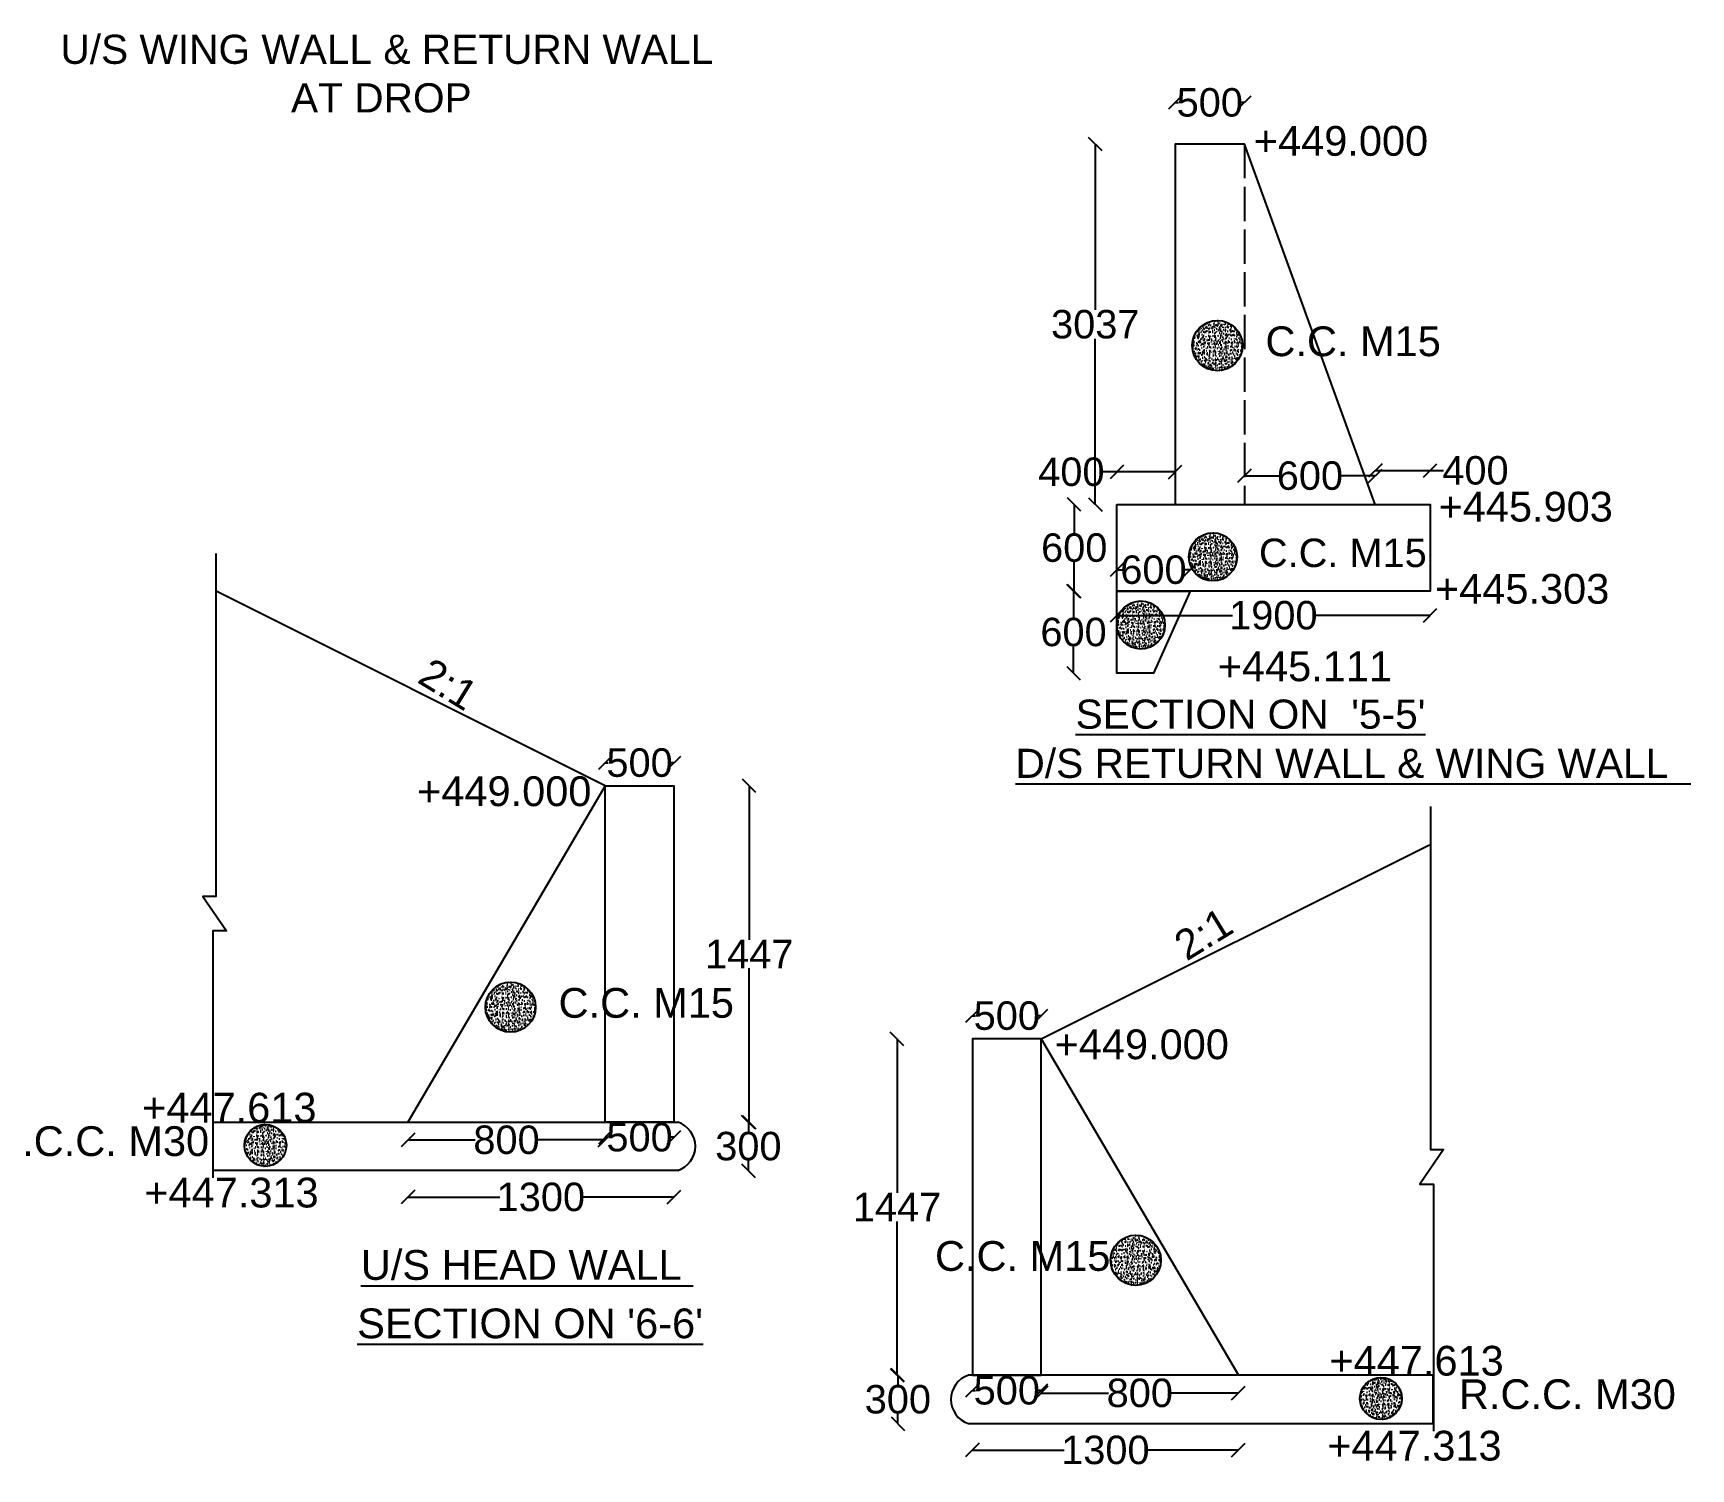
# Model space of a CAD drawing. Header units: millimetres. Extents: x 5124 to 3672811, y 2311 to 45963158.
# Drawn here: x 3646140 to 3657795, y 45946718 to 45956808 of the extents above; entities that cross this region are included whole.
import ezdxf

# ---------------------------------------------------------------- set-up
doc = ezdxf.new("R2010")
doc.units = ezdxf.units.MM
doc.header["$MEASUREMENT"] = 0
doc.linetypes.add('ACAD_ISO02W100', pattern=[15, 12, -3])
doc.layers.add('DRAWING', color=7, linetype='Continuous')
doc.layers.add('TEXT', color=7, linetype='Continuous')
doc.styles.get("Standard").update_dxf_attribs({"font": 'arial.ttf', "height": 200})
doc.dimstyles.get("Standard").update_dxf_attribs({"dimtxt": 200, "dimasz": 110, "dimexe": 0.18, "dimexo": 0.0625, "dimgap": 0.09, "dimtad": 0, "dimtih": 1, "dimtoh": 1, "dimdec": 0, "dimzin": 0, "dimdsep": 46, "dimtxsty": 'Standard', "dimblk": 'OBLIQUE', "dimcen": 0.09, "dimse1": 1, "dimse2": 1, "dimadec": 0, "dimazin": 0, "dimtfac": 1, "dimtdec": 0, "dimtofl": 0, "dimtmove": 0, "dimatfit": 3, "dimfxl": 1, "dimtolj": 1, "dimtzin": 0, "dimarcsym": 0})

# ---------------------------------------------------------------- blocks, each defined once
blk = doc.blocks.new('_Oblique')
at = {"color": 0, "linetype": 'ByBlock', "lineweight": -2}
blk.add_line((-0.5, -0.5), (0.5, 0.5), dxfattribs=at)
blk = doc.blocks.new('*D100')
at = {"layer": 'Defpoints', "color": 0, "transparency": 16777216}
for p in [(3654656, 45956320), (3654170, 45956028), (3654656, 45956028)]:
    blk.add_point(p, dxfattribs=at)
at = {"layer": 'DRAWING', "color": 0, "lineweight": -2, "transparency": 16777216}
for p, q in [((3654170, 45956320), (3654192, 45956320)), ((3654656, 45956320), (3654634, 45956320))]:
    blk.add_line(p, q, dxfattribs=at)
at = {"layer": 'DRAWING', "color": 0, "lineweight": -2, "transparency": 16777216, "xscale": 95, "yscale": 95, "zscale": 95, "rotation": 180}
blk.add_blockref('_Oblique', (3654170, 45956320), dxfattribs=at)
at = {"layer": 'DRAWING', "color": 0, "lineweight": -2, "transparency": 16777216, "xscale": 95, "yscale": 95, "zscale": 95}
blk.add_blockref('_Oblique', (3654656, 45956320), dxfattribs=at)
at = {"layer": 'DRAWING', "color": 0, "transparency": 16777216, "insert": (3654413, 45956320), "char_height": 200, "attachment_point": 5}
blk.add_mtext('\\A1;500', dxfattribs=at)
blk = doc.blocks.new('*D101')
at = {"layer": 'Defpoints', "color": 0, "transparency": 16777216}
for p in [(3653760, 45952886), (3655962, 45952886), (3655962, 45952716)]:
    blk.add_point(p, dxfattribs=at)
at = {"layer": 'DRAWING', "color": 0, "lineweight": -2, "transparency": 16777216}
for p, q in [((3653760, 45952716), (3654572, 45952716)), ((3655962, 45952716), (3655149, 45952716))]:
    blk.add_line(p, q, dxfattribs=at)
at = {"layer": 'DRAWING', "color": 0, "lineweight": -2, "transparency": 16777216, "xscale": 95, "yscale": 95, "zscale": 95, "rotation": 180}
blk.add_blockref('_Oblique', (3653760, 45952716), dxfattribs=at)
at = {"layer": 'DRAWING', "color": 0, "lineweight": -2, "transparency": 16777216, "xscale": 95, "yscale": 95, "zscale": 95}
blk.add_blockref('_Oblique', (3655962, 45952716), dxfattribs=at)
at = {"layer": 'DRAWING', "color": 0, "transparency": 16777216, "insert": (3654860, 45952716), "char_height": 200, "attachment_point": 5}
blk.add_mtext('\\A1;1900', dxfattribs=at)
blk = doc.blocks.new('*D102')
at = {"layer": 'Defpoints', "color": 0, "transparency": 16777216}
for p in [(3655577, 45953697), (3654656, 45953495), (3655577, 45953495)]:
    blk.add_point(p, dxfattribs=at)
at = {"layer": 'DRAWING', "color": 0, "lineweight": -2, "transparency": 16777216}
for p, q in [((3654656, 45953697), (3654896, 45953697)), ((3655577, 45953697), (3655338, 45953697))]:
    blk.add_line(p, q, dxfattribs=at)
at = {"layer": 'DRAWING', "color": 0, "lineweight": -2, "transparency": 16777216, "xscale": 95, "yscale": 95, "zscale": 95, "rotation": 180}
blk.add_blockref('_Oblique', (3654656, 45953697), dxfattribs=at)
at = {"layer": 'DRAWING', "color": 0, "lineweight": -2, "transparency": 16777216, "xscale": 95, "yscale": 95, "zscale": 95}
blk.add_blockref('_Oblique', (3655577, 45953697), dxfattribs=at)
at = {"layer": 'DRAWING', "color": 0, "transparency": 16777216, "insert": (3655117, 45953697), "char_height": 200, "attachment_point": 5}
blk.add_mtext('\\A1;600', dxfattribs=at)
blk = doc.blocks.new('*D103')
at = {"layer": 'Defpoints', "color": 0, "transparency": 16777216}
for p in [(3655962, 45953734), (3655577, 45953495), (3655962, 45953495)]:
    blk.add_point(p, dxfattribs=at)
at = {"layer": 'DRAWING', "color": 0, "lineweight": -2, "transparency": 16777216}
for p, q in [((3655577, 45953734), (3655962, 45953734)), ((3655962, 45953734), (3656056, 45953734))]:
    blk.add_line(p, q, dxfattribs=at)
at = {"layer": 'DRAWING', "color": 0, "lineweight": -2, "transparency": 16777216, "xscale": 95, "yscale": 95, "zscale": 95, "rotation": 180}
blk.add_blockref('_Oblique', (3655577, 45953734), dxfattribs=at)
at = {"layer": 'DRAWING', "color": 0, "lineweight": -2, "transparency": 16777216, "xscale": 95, "yscale": 95, "zscale": 95}
blk.add_blockref('_Oblique', (3655962, 45953734), dxfattribs=at)
at = {"layer": 'DRAWING', "color": 0, "transparency": 16777216, "insert": (3656281, 45953734), "char_height": 200, "attachment_point": 5}
blk.add_mtext('\\A1;400', dxfattribs=at)
blk = doc.blocks.new('*D104')
at = {"layer": 'Defpoints', "color": 0, "transparency": 16777216}
for p in [(3653760, 45953724), (3653760, 45953495), (3654170, 45953495)]:
    blk.add_point(p, dxfattribs=at)
at = {"layer": 'DRAWING', "color": 0, "lineweight": -2, "transparency": 16777216}
for p, q in [((3653760, 45953724), (3653664, 45953724)), ((3654170, 45953724), (3653760, 45953724))]:
    blk.add_line(p, q, dxfattribs=at)
at = {"layer": 'DRAWING', "color": 0, "lineweight": -2, "transparency": 16777216, "xscale": 95, "yscale": 95, "zscale": 95, "rotation": 180}
blk.add_blockref('_Oblique', (3653760, 45953724), dxfattribs=at)
at = {"layer": 'DRAWING', "color": 0, "lineweight": -2, "transparency": 16777216, "xscale": 95, "yscale": 95, "zscale": 95}
blk.add_blockref('_Oblique', (3654170, 45953724), dxfattribs=at)
at = {"layer": 'DRAWING', "color": 0, "transparency": 16777216, "insert": (3653440, 45953724), "char_height": 200, "attachment_point": 5}
blk.add_mtext('\\A1;400', dxfattribs=at)
blk = doc.blocks.new('*D98')
at = {"layer": 'Defpoints', "color": 0, "transparency": 16777216}
for p in [(3653760, 45953495), (3653460, 45952886), (3653760, 45952886)]:
    blk.add_point(p, dxfattribs=at)
at = {"layer": 'DRAWING', "color": 0, "lineweight": -2, "transparency": 16777216}
for p, q in [((3653460, 45953495), (3653460, 45953293)), ((3653460, 45952886), (3653460, 45953089))]:
    blk.add_line(p, q, dxfattribs=at)
at = {"layer": 'DRAWING', "color": 0, "lineweight": -2, "transparency": 16777216, "xscale": 95, "yscale": 95, "zscale": 95}
for p, rotation in [((3653460, 45953495), 90), ((3653460, 45952886), 270)]:
    blk.add_blockref('_Oblique', p, dxfattribs=dict(at, rotation=rotation))
at = {"layer": 'DRAWING', "color": 0, "transparency": 16777216, "insert": (3653460, 45953191), "char_height": 200, "attachment_point": 5}
blk.add_mtext('\\A1;600', dxfattribs=at)
blk = doc.blocks.new('*D105')
at = {"layer": 'Defpoints', "color": 0, "transparency": 16777216}
for p in [(3653760, 45953036), (3653760, 45952886), (3654275, 45952886)]:
    blk.add_point(p, dxfattribs=at)
at = {"layer": 'DRAWING', "color": 0, "lineweight": -2, "transparency": 16777216}
for p, q in [((3653760, 45953036), (3653796, 45953036)), ((3654275, 45953036), (3654238, 45953036))]:
    blk.add_line(p, q, dxfattribs=at)
at = {"layer": 'DRAWING', "color": 0, "lineweight": -2, "transparency": 16777216, "xscale": 95, "yscale": 95, "zscale": 95, "rotation": 180}
blk.add_blockref('_Oblique', (3653760, 45953036), dxfattribs=at)
at = {"layer": 'DRAWING', "color": 0, "lineweight": -2, "transparency": 16777216, "xscale": 95, "yscale": 95, "zscale": 95}
blk.add_blockref('_Oblique', (3654275, 45953036), dxfattribs=at)
at = {"layer": 'DRAWING', "color": 0, "transparency": 16777216, "insert": (3654017, 45953036), "char_height": 200, "attachment_point": 5}
blk.add_mtext('\\A1;600', dxfattribs=at)
blk = doc.blocks.new('*D106')
at = {"layer": 'Defpoints', "color": 0, "transparency": 16777216}
for p in [(3653455, 45952886), (3653760, 45952886), (3653760, 45952310)]:
    blk.add_point(p, dxfattribs=at)
at = {"layer": 'DRAWING', "color": 0, "lineweight": -2, "transparency": 16777216}
for p, q in [((3653455, 45952886), (3653455, 45952700)), ((3653455, 45952310), (3653455, 45952496))]:
    blk.add_line(p, q, dxfattribs=at)
at = {"layer": 'DRAWING', "color": 0, "lineweight": -2, "transparency": 16777216, "xscale": 95, "yscale": 95, "zscale": 95}
for p, rotation in [((3653455, 45952886), 90), ((3653455, 45952310), 270)]:
    blk.add_blockref('_Oblique', p, dxfattribs=dict(at, rotation=rotation))
at = {"layer": 'DRAWING', "color": 0, "transparency": 16777216, "insert": (3653455, 45952598), "char_height": 200, "attachment_point": 5}
blk.add_mtext('\\A1;600', dxfattribs=at)
blk = doc.blocks.new('*D99')
at = {"layer": 'Defpoints', "color": 0, "transparency": 16777216}
for p in [(3653608, 45956028), (3654170, 45956028), (3653760, 45953495)]:
    blk.add_point(p, dxfattribs=at)
at = {"layer": 'DRAWING', "color": 0, "lineweight": -2, "transparency": 16777216}
for p, q in [((3653608, 45956028), (3653608, 45954863)), ((3653608, 45953495), (3653608, 45954659))]:
    blk.add_line(p, q, dxfattribs=at)
at = {"layer": 'DRAWING', "color": 0, "lineweight": -2, "transparency": 16777216, "xscale": 95, "yscale": 95, "zscale": 95}
for p, rotation in [((3653608, 45956028), 90), ((3653608, 45953495), 270)]:
    blk.add_blockref('_Oblique', p, dxfattribs=dict(at, rotation=rotation))
at = {"layer": 'DRAWING', "color": 0, "transparency": 16777216, "insert": (3653608, 45954761), "char_height": 200, "attachment_point": 5}
blk.add_mtext('\\A1;3037', dxfattribs=at)
blk = doc.blocks.new('*D116')
at = {"layer": 'Defpoints', "color": 0, "transparency": 16777216}
for p in [(3648775.5, 45949155), (3650161.5, 45949155), (3650161.5, 45949029.5)]:
    blk.add_point(p, dxfattribs=at)
at = {"layer": 'DRAWING', "color": 0, "lineweight": -2, "transparency": 16777216}
for p, q in [((3648775.5, 45949029.5), (3649247.6733, 45949029.5)), ((3650161.5, 45949029.5), (3649689.3267, 45949029.5))]:
    blk.add_line(p, q, dxfattribs=at)
at = {"layer": 'DRAWING', "color": 0, "lineweight": -2, "transparency": 16777216, "xscale": 95, "yscale": 95, "zscale": 95, "rotation": 180}
blk.add_blockref('_Oblique', (3648775.5, 45949029.5), dxfattribs=at)
at = {"layer": 'DRAWING', "color": 0, "lineweight": -2, "transparency": 16777216, "xscale": 95, "yscale": 95, "zscale": 95}
blk.add_blockref('_Oblique', (3650161.5, 45949029.5), dxfattribs=at)
at = {"layer": 'DRAWING', "color": 0, "transparency": 16777216, "insert": (3649468.5, 45949029.5), "char_height": 200, "attachment_point": 5}
blk.add_mtext('\\A1;800', dxfattribs=at)
blk = doc.blocks.new('*D117')
at = {"layer": 'Defpoints', "color": 0, "transparency": 16777216}
for p in [(3650162, 45949155), (3650646, 45949155), (3650646, 45949048)]:
    blk.add_point(p, dxfattribs=at)
at = {"layer": 'DRAWING', "color": 0, "lineweight": -2, "transparency": 16777216}
for p, q in [((3650162, 45949048), (3650183, 45949048)), ((3650646, 45949048), (3650624, 45949048))]:
    blk.add_line(p, q, dxfattribs=at)
at = {"layer": 'DRAWING', "color": 0, "lineweight": -2, "transparency": 16777216, "xscale": 95, "yscale": 95, "zscale": 95, "rotation": 180}
blk.add_blockref('_Oblique', (3650162, 45949048), dxfattribs=at)
at = {"layer": 'DRAWING', "color": 0, "lineweight": -2, "transparency": 16777216, "xscale": 95, "yscale": 95, "zscale": 95}
blk.add_blockref('_Oblique', (3650646, 45949048), dxfattribs=at)
at = {"layer": 'DRAWING', "color": 0, "transparency": 16777216, "insert": (3650404, 45949048), "char_height": 200, "attachment_point": 5}
blk.add_mtext('\\A1;500', dxfattribs=at)
blk = doc.blocks.new('*D118')
at = {"layer": 'Defpoints', "color": 0, "transparency": 16777216}
for p in [(3648776, 45949155), (3650646, 45949155), (3650646, 45948628)]:
    blk.add_point(p, dxfattribs=at)
at = {"layer": 'DRAWING', "color": 0, "lineweight": -2, "transparency": 16777216}
for p, q in [((3648776, 45948628), (3649422, 45948628)), ((3650646, 45948628), (3649999, 45948628))]:
    blk.add_line(p, q, dxfattribs=at)
at = {"layer": 'DRAWING', "color": 0, "lineweight": -2, "transparency": 16777216, "xscale": 95, "yscale": 95, "zscale": 95, "rotation": 180}
blk.add_blockref('_Oblique', (3648776, 45948628), dxfattribs=at)
at = {"layer": 'DRAWING', "color": 0, "lineweight": -2, "transparency": 16777216, "xscale": 95, "yscale": 95, "zscale": 95}
blk.add_blockref('_Oblique', (3650646, 45948628), dxfattribs=at)
at = {"layer": 'DRAWING', "color": 0, "transparency": 16777216, "insert": (3649710, 45948628), "char_height": 200, "attachment_point": 5}
blk.add_mtext('\\A1;1300', dxfattribs=at)
blk = doc.blocks.new('*D119')
at = {"layer": 'Defpoints', "color": 0, "transparency": 16777216}
for p in [(3650646, 45951680), (3650162, 45951518), (3650646, 45951518)]:
    blk.add_point(p, dxfattribs=at)
at = {"layer": 'DRAWING', "color": 0, "lineweight": -2, "transparency": 16777216}
for p, q in [((3650162, 45951680), (3650183, 45951680)), ((3650646, 45951680), (3650624, 45951680))]:
    blk.add_line(p, q, dxfattribs=at)
at = {"layer": 'DRAWING', "color": 0, "lineweight": -2, "transparency": 16777216, "xscale": 95, "yscale": 95, "zscale": 95, "rotation": 180}
blk.add_blockref('_Oblique', (3650162, 45951680), dxfattribs=at)
at = {"layer": 'DRAWING', "color": 0, "lineweight": -2, "transparency": 16777216, "xscale": 95, "yscale": 95, "zscale": 95}
blk.add_blockref('_Oblique', (3650646, 45951680), dxfattribs=at)
at = {"layer": 'DRAWING', "color": 0, "transparency": 16777216, "insert": (3650404, 45951680), "char_height": 200, "attachment_point": 5}
blk.add_mtext('\\A1;500', dxfattribs=at)
blk = doc.blocks.new('*D120')
at = {"layer": 'Defpoints', "color": 0, "transparency": 16777216}
for p in [(3650630, 45951518), (3650673, 45949155), (3651175, 45949155)]:
    blk.add_point(p, dxfattribs=at)
at = {"layer": 'DRAWING', "color": 0, "lineweight": -2, "transparency": 16777216}
for p, q in [((3651175, 45951518), (3651175, 45950437)), ((3651175, 45949155), (3651175, 45950236))]:
    blk.add_line(p, q, dxfattribs=at)
at = {"layer": 'DRAWING', "color": 0, "lineweight": -2, "transparency": 16777216, "xscale": 95, "yscale": 95, "zscale": 95}
for p, rotation in [((3651175, 45951518), 90), ((3651175, 45949155), 270)]:
    blk.add_blockref('_Oblique', p, dxfattribs=dict(at, rotation=rotation))
at = {"layer": 'DRAWING', "color": 0, "transparency": 16777216, "insert": (3651175, 45950336), "char_height": 200, "attachment_point": 5}
blk.add_mtext('\\A1;1447', dxfattribs=at)
blk = doc.blocks.new('*D121')
at = {"layer": 'Defpoints', "color": 0, "transparency": 16777216}
for p in [(3650646, 45949155), (3650673, 45948814), (3651169, 45948814)]:
    blk.add_point(p, dxfattribs=at)
at = {"layer": 'DRAWING', "color": 0, "lineweight": -2, "transparency": 16777216}
for p, q in [((3651169, 45949155), (3651169, 45949087)), ((3651169, 45948814), (3651169, 45948883))]:
    blk.add_line(p, q, dxfattribs=at)
at = {"layer": 'DRAWING', "color": 0, "lineweight": -2, "transparency": 16777216, "xscale": 95, "yscale": 95, "zscale": 95}
for p, rotation in [((3651169, 45949155), 90), ((3651169, 45948814), 270)]:
    blk.add_blockref('_Oblique', p, dxfattribs=dict(at, rotation=rotation))
at = {"layer": 'DRAWING', "color": 0, "transparency": 16777216, "insert": (3651169, 45948985), "char_height": 200, "attachment_point": 5}
blk.add_mtext('\\A1;300', dxfattribs=at)
blk = doc.blocks.new('*D123')
at = {"layer": 'Defpoints', "color": 0, "transparency": 16777216}
for p in [(3653228, 45947376.5), (3654614, 45947376.5), (3653228, 45947251)]:
    blk.add_point(p, dxfattribs=at)
at = {"layer": 'DRAWING', "color": 0, "lineweight": -2, "transparency": 16777216}
for p, q in [((3653228, 45947251), (3653700.1733, 45947251)), ((3654614, 45947251), (3654141.8267, 45947251))]:
    blk.add_line(p, q, dxfattribs=at)
at = {"layer": 'DRAWING', "color": 0, "lineweight": -2, "transparency": 16777216, "xscale": 95, "yscale": 95, "zscale": 95, "rotation": 180}
blk.add_blockref('_Oblique', (3653228, 45947251), dxfattribs=at)
at = {"layer": 'DRAWING', "color": 0, "lineweight": -2, "transparency": 16777216, "xscale": 95, "yscale": 95, "zscale": 95}
blk.add_blockref('_Oblique', (3654614, 45947251), dxfattribs=at)
at = {"layer": 'DRAWING', "color": 0, "transparency": 16777216, "insert": (3653921, 45947251), "char_height": 200, "attachment_point": 5}
blk.add_mtext('\\A1;800', dxfattribs=at)
blk = doc.blocks.new('*D124')
at = {"layer": 'Defpoints', "color": 0, "transparency": 16777216}
for p in [(3652744, 45947376), (3653228, 45947376), (3652744, 45947269)]:
    blk.add_point(p, dxfattribs=at)
at = {"layer": 'DRAWING', "color": 0, "lineweight": -2, "transparency": 16777216}
for p, q in [((3652744, 45947269), (3652765, 45947269)), ((3653228, 45947269), (3653207, 45947269))]:
    blk.add_line(p, q, dxfattribs=at)
at = {"layer": 'DRAWING', "color": 0, "lineweight": -2, "transparency": 16777216, "xscale": 95, "yscale": 95, "zscale": 95, "rotation": 180}
blk.add_blockref('_Oblique', (3652744, 45947269), dxfattribs=at)
at = {"layer": 'DRAWING', "color": 0, "lineweight": -2, "transparency": 16777216, "xscale": 95, "yscale": 95, "zscale": 95}
blk.add_blockref('_Oblique', (3653228, 45947269), dxfattribs=at)
at = {"layer": 'DRAWING', "color": 0, "transparency": 16777216, "insert": (3652986, 45947269), "char_height": 200, "attachment_point": 5}
blk.add_mtext('\\A1;500', dxfattribs=at)
blk = doc.blocks.new('*D122')
at = {"layer": 'Defpoints', "color": 0, "transparency": 16777216}
for p in [(3652744, 45947376), (3654614, 45947376), (3652744, 45946850)]:
    blk.add_point(p, dxfattribs=at)
at = {"layer": 'DRAWING', "color": 0, "lineweight": -2, "transparency": 16777216}
for p, q in [((3652744, 45946850), (3653390, 45946850)), ((3654614, 45946850), (3653968, 45946850))]:
    blk.add_line(p, q, dxfattribs=at)
at = {"layer": 'DRAWING', "color": 0, "lineweight": -2, "transparency": 16777216, "xscale": 95, "yscale": 95, "zscale": 95, "rotation": 180}
blk.add_blockref('_Oblique', (3652744, 45946850), dxfattribs=at)
at = {"layer": 'DRAWING', "color": 0, "lineweight": -2, "transparency": 16777216, "xscale": 95, "yscale": 95, "zscale": 95}
blk.add_blockref('_Oblique', (3654614, 45946850), dxfattribs=at)
at = {"layer": 'DRAWING', "color": 0, "transparency": 16777216, "insert": (3653679, 45946850), "char_height": 200, "attachment_point": 5}
blk.add_mtext('\\A1;1300', dxfattribs=at)
blk = doc.blocks.new('*D125')
at = {"layer": 'Defpoints', "color": 0, "transparency": 16777216}
for p in [(3652744, 45949902), (3652744, 45949739), (3653228, 45949739)]:
    blk.add_point(p, dxfattribs=at)
at = {"layer": 'DRAWING', "color": 0, "lineweight": -2, "transparency": 16777216}
for p, q in [((3652744, 45949902), (3652765, 45949902)), ((3653228, 45949902), (3653207, 45949902))]:
    blk.add_line(p, q, dxfattribs=at)
at = {"layer": 'DRAWING', "color": 0, "lineweight": -2, "transparency": 16777216, "xscale": 95, "yscale": 95, "zscale": 95, "rotation": 180}
blk.add_blockref('_Oblique', (3652744, 45949902), dxfattribs=at)
at = {"layer": 'DRAWING', "color": 0, "lineweight": -2, "transparency": 16777216, "xscale": 95, "yscale": 95, "zscale": 95}
blk.add_blockref('_Oblique', (3653228, 45949902), dxfattribs=at)
at = {"layer": 'DRAWING', "color": 0, "transparency": 16777216, "insert": (3652986, 45949902), "char_height": 200, "attachment_point": 5}
blk.add_mtext('\\A1;500', dxfattribs=at)
blk = doc.blocks.new('*D126')
at = {"layer": 'Defpoints', "color": 0, "transparency": 16777216}
for p in [(3650630, 45949739), (3652214, 45947376), (3652716, 45947376)]:
    blk.add_point(p, dxfattribs=at)
at = {"layer": 'DRAWING', "color": 0, "lineweight": -2, "transparency": 16777216}
for p, q in [((3652214, 45949739), (3652214, 45948658)), ((3652214, 45947376), (3652214, 45948457))]:
    blk.add_line(p, q, dxfattribs=at)
at = {"layer": 'DRAWING', "color": 0, "lineweight": -2, "transparency": 16777216, "xscale": 95, "yscale": 95, "zscale": 95}
for p, rotation in [((3652214, 45949739), 90), ((3652214, 45947376), 270)]:
    blk.add_blockref('_Oblique', p, dxfattribs=dict(at, rotation=rotation))
at = {"layer": 'DRAWING', "color": 0, "transparency": 16777216, "insert": (3652214, 45948558), "char_height": 200, "attachment_point": 5}
blk.add_mtext('\\A1;1447', dxfattribs=at)
blk = doc.blocks.new('*D127')
at = {"layer": 'Defpoints', "color": 0, "transparency": 16777216}
for p in [(3652744, 45947376), (3652220, 45947036), (3652716, 45947036)]:
    blk.add_point(p, dxfattribs=at)
at = {"layer": 'DRAWING', "color": 0, "lineweight": -2, "transparency": 16777216}
for p, q in [((3652220, 45947376), (3652220, 45947308)), ((3652220, 45947036), (3652220, 45947104))]:
    blk.add_line(p, q, dxfattribs=at)
at = {"layer": 'DRAWING', "color": 0, "lineweight": -2, "transparency": 16777216, "xscale": 95, "yscale": 95, "zscale": 95}
for p, rotation in [((3652220, 45947376), 90), ((3652220, 45947036), 270)]:
    blk.add_blockref('_Oblique', p, dxfattribs=dict(at, rotation=rotation))
at = {"layer": 'DRAWING', "color": 0, "transparency": 16777216, "insert": (3652220, 45947206), "char_height": 200, "attachment_point": 5}
blk.add_mtext('\\A1;300', dxfattribs=at)

msp = doc.modelspace()

# ---------------------------------------------------------------- hatches: boundary and pattern name
at = {"layer": 'DRAWING'}
h = msp.add_hatch(dxfattribs=at)
h.set_pattern_fill('AR-CONC,_O', color=256, scale=7.584427)
h.set_pattern_definition([(130, (6259538.712, 11096047.455), (-54.40007145, -4.75938956), [5.68831988, -62.57151872]), (185, (6259538.71, 11096047.455), (10.52349293, 57.04945961), [4.55065591, -50.05721498]), (79.5486, (6259534.18, 11096047.06), (-43.87661892, 52.29003541), [4.83432787, -53.17760823]), (133.8158, (6259538.71, 11096062.624), (-80.94411304, -12.553668), [8.53247983, -93.85727808]), (83.3644, (6259531.97, 11096061.58), (-70.88880604, 73.88125406), [7.25149203, -79.7663996]), (188.8158, (6259538.71, 11096062.62), (-70.88874836, 73.88130942), [6.82598386, -75.08582247]), (159, (6259531.13, 11096058.83), (-45.27197671, -30.536333885), [5.68831988, -62.57151872]), (214, (6259531.13, 11096058.83), (-18.45407254, 54.99847227), [4.55065591, -50.05721498]), (108.5486, (6259527.355, 11096056.287), (-63.7260678, 24.4620885), [4.83432787, -53.17760823]), (142.5, (6259538.712, 11096047.455), (-0.92225529, 25.248089706), [0, -49.450460857, 0, -50.81565763, 0, -50.24682564]), (172.5, (6259538.712, 11096047.455), (-19.952315742, 29.913866442), [0, -28.972509275, 0, -48.31279688, 0, -19.150676942]), (212.5, (6259555.626, 11096047.455), (-40.487370375, -1.710657672), [0, -18.96106628, 0, -59.158526792, 0, -78.498814397]), (222.5, (6259563.21, 11096047.455), (-44.23132644, 7.59238882), [0, -24.649386163, 0, -39.28732933, 0, -55.74553486])])
h.paths.add_polyline_path([(3654290, 45954612.2, 1), (3654643.5, 45954612.2, 1.0000008)])
h = msp.add_hatch(dxfattribs=at)
h.set_pattern_fill('AR-CONC,_O', color=256, scale=7.2561)
h.set_pattern_definition([(130, (6146735.235, 12603573.12), (-52.04511804, -4.553357835), [5.4420752, -59.86282722]), (185, (6146735.235, 12603573.12), (10.06793589, 54.57981544), [4.35366016, -47.890261775]), (79.5486, (6146730.9, 12603572.74), (-41.9772208, 50.026424465), [4.6250521, -50.87557467]), (133.8158, (6146735.235, 12603587.63), (-77.4400806, -12.01022564), [8.1631128, -89.79424083]), (83.3644, (6146728.78, 12603586.63), (-67.82006309, 70.68296945), [6.93757836, -76.31334982]), (188.8158, (6146735.235, 12603587.63), (-67.82000791, 70.68302242), [6.53049024, -71.83539266]), (159, (6146727.98, 12603584.003), (-43.312174214, -29.21443041), [5.4420752, -59.86282722]), (214, (6146727.98, 12603584.003), (-17.65520445, 52.61761437), [4.35366016, -47.890261775]), (108.5486, (6146724.37, 12603581.57), (-60.96739641, 23.40313624), [4.6250521, -50.87557467]), (142.5, (6146735.235, 12603573.119), (-0.882331294, 24.155111823), [0, -47.309773753, 0, -48.615871801, 0, -48.07166428]), (172.5, (6146735.235, 12603573.12), (-19.088589414, 28.618909286), [0, -27.718303027, 0, -46.221358713, 0, -18.32165318]), (212.5, (6146751.417, 12603573.119), (-38.734691226, -1.636604109), [0, -18.140250672, 0, -56.597582097, 0, -75.100637783]), (222.5, (6146758.673, 12603573.12), (-42.3165732, 7.263717892), [0, -23.582325874, 0, -37.586599393, 0, -53.332336976])])
h.paths.add_polyline_path([(3654266.5, 45953127.1, 1), (3654604.7, 45953127.1, 1)])
h = msp.add_hatch(dxfattribs=at)
h.set_pattern_fill('AR-CONC,_O', color=256, scale=7.2561)
h.set_pattern_definition([(130, (6146228.233, 12603094.62), (-52.04511804, -4.553357835), [5.4420752, -59.86282722]), (185, (6146228.233, 12603094.62), (10.06793589, 54.57981544), [4.35366016, -47.890261775]), (79.5486, (6146223.896, 12603094.24), (-41.9772208, 50.026424465), [4.6250521, -50.87557467]), (133.8158, (6146228.233, 12603109.13), (-77.4400806, -12.01022564), [8.1631128, -89.79424083]), (83.3644, (6146221.78, 12603108.13), (-67.82006309, 70.68296945), [6.93757836, -76.31334982]), (188.8158, (6146228.23, 12603109.13), (-67.82000791, 70.68302242), [6.53049024, -71.83539266]), (159, (6146220.977, 12603105.504), (-43.312174214, -29.21443041), [5.4420752, -59.86282722]), (214, (6146220.98, 12603105.504), (-17.65520445, 52.61761437), [4.35366016, -47.890261775]), (108.5486, (6146217.37, 12603103.07), (-60.96739641, 23.40313624), [4.6250521, -50.87557467]), (142.5, (6146228.233, 12603094.62), (-0.882331294, 24.155111823), [0, -47.309773753, 0, -48.615871801, 0, -48.07166428]), (172.5, (6146228.233, 12603094.62), (-19.088589414, 28.618909286), [0, -27.718303027, 0, -46.221358713, 0, -18.32165318]), (212.5, (6146244.415, 12603094.62), (-38.734691226, -1.636604109), [0, -18.140250672, 0, -56.597582097, 0, -75.100637783]), (222.5, (6146251.67, 12603094.62), (-42.3165732, 7.263717892), [0, -23.582325874, 0, -37.586599393, 0, -53.332336976])])
h.paths.add_polyline_path([(3653759.5, 45952648.6, 1), (3654097.7, 45952648.6, 1)])
h = msp.add_hatch(dxfattribs=at)
h.set_pattern_fill('AR-CONC,_O', color=256, scale=7.584427)
h.set_pattern_definition([(130, (6254568.706, 11091397.96), (-54.40007145, -4.75938956), [5.68831988, -62.57151872]), (185, (6254568.706, 11091397.96), (10.52349293, 57.04945961), [4.55065591, -50.05721498]), (79.5486, (6254564.173, 11091397.56), (-43.87661892, 52.29003541), [4.83432787, -53.17760823]), (133.8158, (6254568.706, 11091413.13), (-80.94411304, -12.553668), [8.53247983, -93.85727808]), (83.3644, (6254561.96, 11091412.08), (-70.88880604, 73.88125406), [7.25149203, -79.7663996]), (188.8158, (6254568.71, 11091413.13), (-70.88874836, 73.88130942), [6.82598386, -75.08582247]), (159, (6254561.12, 11091409.336), (-45.27197671, -30.536333885), [5.68831988, -62.57151872]), (214, (6254561.12, 11091409.336), (-18.45407254, 54.99847227), [4.55065591, -50.05721498]), (108.5486, (6254557.35, 11091406.79), (-63.7260678, 24.4620885), [4.83432787, -53.17760823]), (142.5, (6254568.706, 11091397.96), (-0.92225529, 25.248089706), [0, -49.450460857, 0, -50.81565763, 0, -50.24682564]), (172.5, (6254568.706, 11091397.96), (-19.952315742, 29.913866442), [0, -28.972509275, 0, -48.31279688, 0, -19.150676942]), (212.5, (6254585.62, 11091397.96), (-40.487370375, -1.710657672), [0, -18.96106628, 0, -59.158526792, 0, -78.498814397]), (222.5, (6254593.204, 11091397.96), (-44.23132644, 7.59238882), [0, -24.649386163, 0, -39.28732933, 0, -55.74553486])])
h.paths.add_polyline_path([(3649320, 45949962.7, 1), (3649673.5, 45949962.7, 1.0000008)])
h = msp.add_hatch(dxfattribs=at)
h.set_pattern_fill('AR-CONC,_O', color=256, scale=7.584427)
h.set_pattern_definition([(130, (6252845.206, 11090426.46), (-54.40007145, -4.75938956), [5.68831988, -62.57151872]), (185, (6252845.206, 11090426.46), (10.52349293, 57.04945961), [4.55065591, -50.05721498]), (79.5486, (6252840.673, 11090426.06), (-43.87661892, 52.29003541), [4.83432787, -53.17760823]), (133.8158, (6252845.206, 11090441.63), (-80.94411304, -12.553668), [8.53247983, -93.85727808]), (83.3644, (6252838.46, 11090440.58), (-70.88880604, 73.88125406), [7.25149203, -79.7663996]), (188.8158, (6252845.21, 11090441.63), (-70.88874836, 73.88130942), [6.82598386, -75.08582247]), (159, (6252837.62, 11090437.836), (-45.27197671, -30.536333885), [5.68831988, -62.57151872]), (214, (6252837.62, 11090437.836), (-18.45407254, 54.99847227), [4.55065591, -50.05721498]), (108.5486, (6252833.85, 11090435.29), (-63.7260678, 24.4620885), [4.83432787, -53.17760823]), (142.5, (6252845.206, 11090426.46), (-0.92225529, 25.248089706), [0, -49.450460857, 0, -50.81565763, 0, -50.24682564]), (172.5, (6252845.206, 11090426.46), (-19.952315742, 29.913866442), [0, -28.972509275, 0, -48.31279688, 0, -19.150676942]), (212.5, (6252862.12, 11090426.46), (-40.487370375, -1.710657672), [0, -18.96106628, 0, -59.158526792, 0, -78.498814397]), (222.5, (6252869.704, 11090426.46), (-44.23132644, 7.59238882), [0, -24.649386163, 0, -39.28732933, 0, -55.74553486])])
h.paths.add_polyline_path([(3647626, 45948991.2, 1), (3647920.5, 45948991.2, 1)])
h = msp.add_hatch(dxfattribs=at)
h.set_pattern_fill('AR-CONC,_O', color=256, scale=7.584427)
h.set_pattern_definition([(50, (1048820.794, 11089619.46), (54.40007145, -4.75938956), [5.68831988, -62.57151872]), (355, (1048820.794, 11089619.46), (-10.52349293, 57.04945961), [4.55065591, -50.05721498]), (100.4514, (1048825.327, 11089619.06), (43.87661892, 52.29003541), [4.83432787, -53.17760823]), (46.1842, (1048820.794, 11089634.63), (80.94411304, -12.553668), [8.53247983, -93.85727808]), (96.6356, (1048827.54, 11089633.58), (70.88880604, 73.88125406), [7.25149203, -79.7663996]), (351.1842, (1048820.79, 11089634.63), (70.88874836, 73.88130942), [6.82598386, -75.08582247]), (21, (1048828.38, 11089630.836), (45.27197671, -30.536333885), [5.68831988, -62.57151872]), (326, (1048828.38, 11089630.836), (18.45407254, 54.99847227), [4.55065591, -50.05721498]), (71.4514, (1048832.15, 11089628.29), (63.7260678, 24.4620885), [4.83432787, -53.17760823]), (37.5, (1048820.794, 11089619.46), (0.92225529, 25.248089706), [0, -49.450460857, 0, -50.81565763, 0, -50.24682564]), (7.5, (1048820.794, 11089619.46), (19.952315742, 29.913866442), [0, -28.972509275, 0, -48.31279688, 0, -19.150676942]), (327.5, (1048803.88, 11089619.46), (40.487370375, -1.710657672), [0, -18.96106628, 0, -59.158526792, 0, -78.498814397]), (317.5, (1048796.296, 11089619.46), (44.23132644, 7.59238882), [0, -24.649386163, 0, -39.28732933, 0, -55.74553486])])
h.paths.add_polyline_path([(3653716, 45948184.2, 1), (3654069.5, 45948184.2, 1.0000008)])
h = msp.add_hatch(dxfattribs=at)
h.set_pattern_fill('AR-CONC,_O', color=256, scale=7.584427)
h.set_pattern_definition([(50, (1050544.294, 11088647.96), (54.40007145, -4.75938956), [5.68831988, -62.57151872]), (355, (1050544.294, 11088647.96), (-10.52349293, 57.04945961), [4.55065591, -50.05721498]), (100.4514, (1050548.827, 11088647.56), (43.87661892, 52.29003541), [4.83432787, -53.17760823]), (46.1842, (1050544.294, 11088663.13), (80.94411304, -12.553668), [8.53247983, -93.85727808]), (96.6356, (1050551.04, 11088662.08), (70.88880604, 73.88125406), [7.25149203, -79.7663996]), (351.1842, (1050544.29, 11088663.13), (70.88874836, 73.88130942), [6.82598386, -75.08582247]), (21, (1050551.88, 11088659.336), (45.27197671, -30.536333885), [5.68831988, -62.57151872]), (326, (1050551.88, 11088659.336), (18.45407254, 54.99847227), [4.55065591, -50.05721498]), (71.4514, (1050555.65, 11088656.79), (63.7260678, 24.4620885), [4.83432787, -53.17760823]), (37.5, (1050544.294, 11088647.96), (0.92225529, 25.248089706), [0, -49.450460857, 0, -50.81565763, 0, -50.24682564]), (7.5, (1050544.294, 11088647.96), (19.952315742, 29.913866442), [0, -28.972509275, 0, -48.31279688, 0, -19.150676942]), (327.5, (1050527.38, 11088647.96), (40.487370375, -1.710657672), [0, -18.96106628, 0, -59.158526792, 0, -78.498814397]), (317.5, (1050519.796, 11088647.96), (44.23132644, 7.59238882), [0, -24.649386163, 0, -39.28732933, 0, -55.74553486])])
h.paths.add_polyline_path([(3655469, 45947212.7, 1), (3655763.5, 45947212.7, 1)])

# ---------------------------------------------------------------- linework, layer by layer
for points in [[(3654169.5, 45953495), (3655577, 45953495), (3654656.5, 45956027.5), (3654169.5, 45956027.5)], [(3653759.5, 45953495), (3655961.5, 45953495), (3655961.5, 45952886.5), (3653759.5, 45952886.5)], [(3653759.5, 45952886.5), (3654275, 45952886.5), (3654017.2, 45952309.5), (3653759.5, 45952309.5)], [(3650645.5, 45949155), (3650161.5, 45949155), (3650161.5, 45951517.5), (3650645.5, 45951517.5)], [(3652744, 45947376.5), (3653228, 45947376.5), (3653228, 45949739), (3652744, 45949739)]]:
    msp.add_lwpolyline(points, close=True, dxfattribs=at)
at = {"layer": 'DRAWING', "linetype": 'ACAD_ISO02W100', "ltscale": 20}
msp.add_lwpolyline([(3654656.5, 45956027.5), (3654656.5, 45953495)], dxfattribs=at)
at = {"layer": 'DRAWING'}
for points in [[(3647424.5, 45953151), (3647424.5, 45950741), (3647332.5, 45950741), (3647499.5, 45950498), (3647404.5, 45950498), (3647404.5, 45948762.5)], [(3650161.5, 45951517.5), (3647431.5, 45952883)], [(3650161.5, 45951517.5), (3648775.5, 45949155)], [(3655965, 45951372.5), (3655965, 45948962.5), (3656057, 45948962.5), (3655890, 45948719.5), (3655985, 45948719.5), (3655985, 45946984)], [(3653228, 45949739), (3655958, 45951104.5)], [(3653228, 45949739), (3654614, 45947376.5)], [(3650673, 45948814.5), (3647405.5, 45948814.5), (3647405.5, 45949155), (3650673, 45949155)], [(3652716.5, 45947036), (3655984, 45947036), (3655984, 45947376.5), (3652716.5, 45947376.5)]]:
    msp.add_lwpolyline(points, dxfattribs=at)
for centre, radius in [((3654466.7, 45954612.2), 176.7), ((3654435.6, 45953127.1), 169.1), ((3653928.6, 45952648.6), 169.1), ((3649496.7, 45949962.7), 176.7), ((3647773.2, 45948991.2), 147.3), ((3653892.8, 45948184.2), 176.7), ((3655616.3, 45947212.7), 147.3)]:
    msp.add_circle(centre, radius, dxfattribs=at)
for centre, start, end in [((3650617.1, 45948984.8), 288.18897, 71.81103), ((3652772.4, 45947206.2), 108.18897, 251.81103)]:
    msp.add_arc(centre, 179.2, start, end, dxfattribs=at)

# ---------------------------------------------------------------- texts
for s, p in [("%%USECTION ON  '5-5'", (3653470, 45951919.7)), ('%%UD/S RETURN WALL & WING WALL  ', (3653046.9, 45951574.1))]:
    msp.add_text(s, height=204.622, dxfattribs=at).set_placement(p)
at = {"layer": 'DRAWING', "insert": (3646251.5, 45956796.7), "char_height": 204.622, "width": 4661.465, "attachment_point": 1}
msp.add_mtext('\\pi1.0231; U/S WING WALL & RETURN WALL \\P\\pi1701.7;AT DROP', dxfattribs=at)
at = {"layer": 'TEXT'}
for s, height, p in [('+449.000', 209.05, (3654722.5, 45955946)), (' C.C. M15  ', 209.05, (3654723.3, 45954537.7)), ('+445.903', 209.05, (3656021, 45953375.6)), (' C.C. M15  ', 200, (3654681.1, 45953055.7)), ('+445.303', 209.05, (3655996, 45952798.1)), ('+445.111', 209.05, (3654468.5, 45952253.6)), ('+449.000', 209.05, (3648839.5, 45951375.6)), (' C.C. M15  ', 209.05, (3649753.3, 45949888.2)), ('+449.000', 209.05, (3653321.5, 45949597.1)), ('+447.613', 209.05, (3646906.5, 45949152)), (' R.C.C. M30', 209.05, (3645771.3, 45948916.7)), ('+447.313', 209.05, (3646921.5, 45948555)), ('%%UU/S HEAD WALL ', 209.05, (3648444.2, 45948046.5)), (' C.C. M15  ', 209.05, (3652400, 45948109.7)), ("%%USECTION ON '6-6'", 209.05, (3648418.6, 45947635.9)), ('+447.613', 209.05, (3655253.8, 45947373.5)), (' R.C.C. M30', 209.05, (3656083.8, 45947138.2)), ('+447.313', 209.05, (3655238.8, 45946776.5))]:
    msp.add_text(s, height=height, dxfattribs=at).set_placement(p)
for rotation, p in [(328.44465, (3648832.2, 45952249.8)), (31.55535, (3654249.7, 45950282.4))]:
    msp.add_text('2:1', height=209.05, rotation=rotation, dxfattribs=at).set_placement(p)

# ---------------------------------------------------------------- dimensions: what is measured, and where the dimension line sits
at = {"layer": 'DRAWING'}
for base, p1, p2, text, picture, middle in [((3654656.5, 45956319.5), (3654169.5, 45956027.5), (3654656.5, 45956027.5), '500', '*D100', (3654413, 45956319.5)), ((3655961.5, 45953734.5), (3655577, 45953495), (3655961.5, 45953495), '400', '*D103', (3656281.2, 45953734.5)), ((3653759.5, 45953724), (3654169.5, 45953495), (3653759.5, 45953495), '400', '*D104', (3653439.8, 45953724)), ((3655577, 45953696.9), (3654656.5, 45953495), (3655577, 45953495), '600', '*D102', (3655116.8, 45953696.9)), ((3653759.5, 45953036), (3654275, 45952886.5), (3653759.5, 45952886.5), '600', '*D105', (3654017.2, 45953036)), ((3655961.5, 45952715.5), (3653759.5, 45952886.5), (3655961.5, 45952886.5), '1900', '*D101', (3654860.5, 45952715.5)), ((3650645.5, 45951680.5), (3650161.5, 45951517.5), (3650645.5, 45951517.5), '500', '*D119', (3650403.5, 45951680.5)), ((3650161.5, 45949029.5), (3648775.5, 45949155), (3650161.5, 45949155), '800', '*D116', (3649468.5, 45949029.5)), ((3650645.5, 45948628), (3648775.5, 45949155), (3650645.5, 45949155), '1300', '*D118', (3649710.5, 45948628)), ((3650645.5, 45949047.5), (3650161.5, 45949155), (3650645.5, 45949155), '500', '*D117', (3650403.5, 45949047.5))]:
    dim = msp.add_linear_dim(base=base, p1=p1, p2=p2, text=text, dimstyle='Standard', override={"dimasz": 95, "dimfxl": 2000, "dimarcsym": 1}, dxfattribs=at)
    dim.commit()
    dim.dimension.update_dxf_attribs({"geometry": picture, "text_midpoint": middle})
for base, p1, p2, angle, text, picture, middle in [((3653608.5, 45956027.5), (3653759.5, 45953495), (3654169.5, 45956027.5), 90, '3037', '*D99', (3653608.5, 45954761.2)), ((3653460.5, 45952886.5), (3653759.5, 45953495), (3653759.5, 45952886.5), 90, '600', '*D98', (3653460.5, 45953190.8)), ((3653455, 45952886.5), (3653759.5, 45952309.5), (3653759.5, 45952886.5), 90, '600', '*D106', (3653455, 45952598)), ((3651175, 45949155), (3650630.5, 45951517.5), (3650673, 45949155), 90, '1447', '*D120', (3651175, 45950336.2)), ((3652744, 45949902), (3653228, 45949739), (3652744, 45949739), 180, '500', '*D125', (3652986, 45949902)), ((3652214.5, 45947376.5), (3650630.5, 45949739), (3652716.5, 45947376.5), 90, '1447', '*D126', (3652214.5, 45948557.7)), ((3651169.5, 45948814.5), (3650645.5, 45949155), (3650673, 45948814.5), 90, '300', '*D121', (3651169.5, 45948984.8)), ((3652220, 45947036), (3652744, 45947376.5), (3652716.5, 45947036), 90, '300', '*D127', (3652220, 45947206.3)), ((3652744, 45947269), (3653228, 45947376.5), (3652744, 45947376.5), 180, '500', '*D124', (3652986, 45947269)), ((3652744, 45946849.5), (3654614, 45947376.5), (3652744, 45947376.5), 180, '1300', '*D122', (3653679, 45946849.5)), ((3653228, 45947251), (3654614, 45947376.5), (3653228, 45947376.5), 180, '800', '*D123', (3653921, 45947251))]:
    dim = msp.add_linear_dim(base=base, p1=p1, p2=p2, angle=angle, text=text, dimstyle='Standard', override={"dimasz": 95, "dimfxl": 2000, "dimarcsym": 1}, dxfattribs=at)
    dim.commit()
    dim.dimension.update_dxf_attribs({"geometry": picture, "text_midpoint": middle})

doc.saveas('drawing.dxf')
